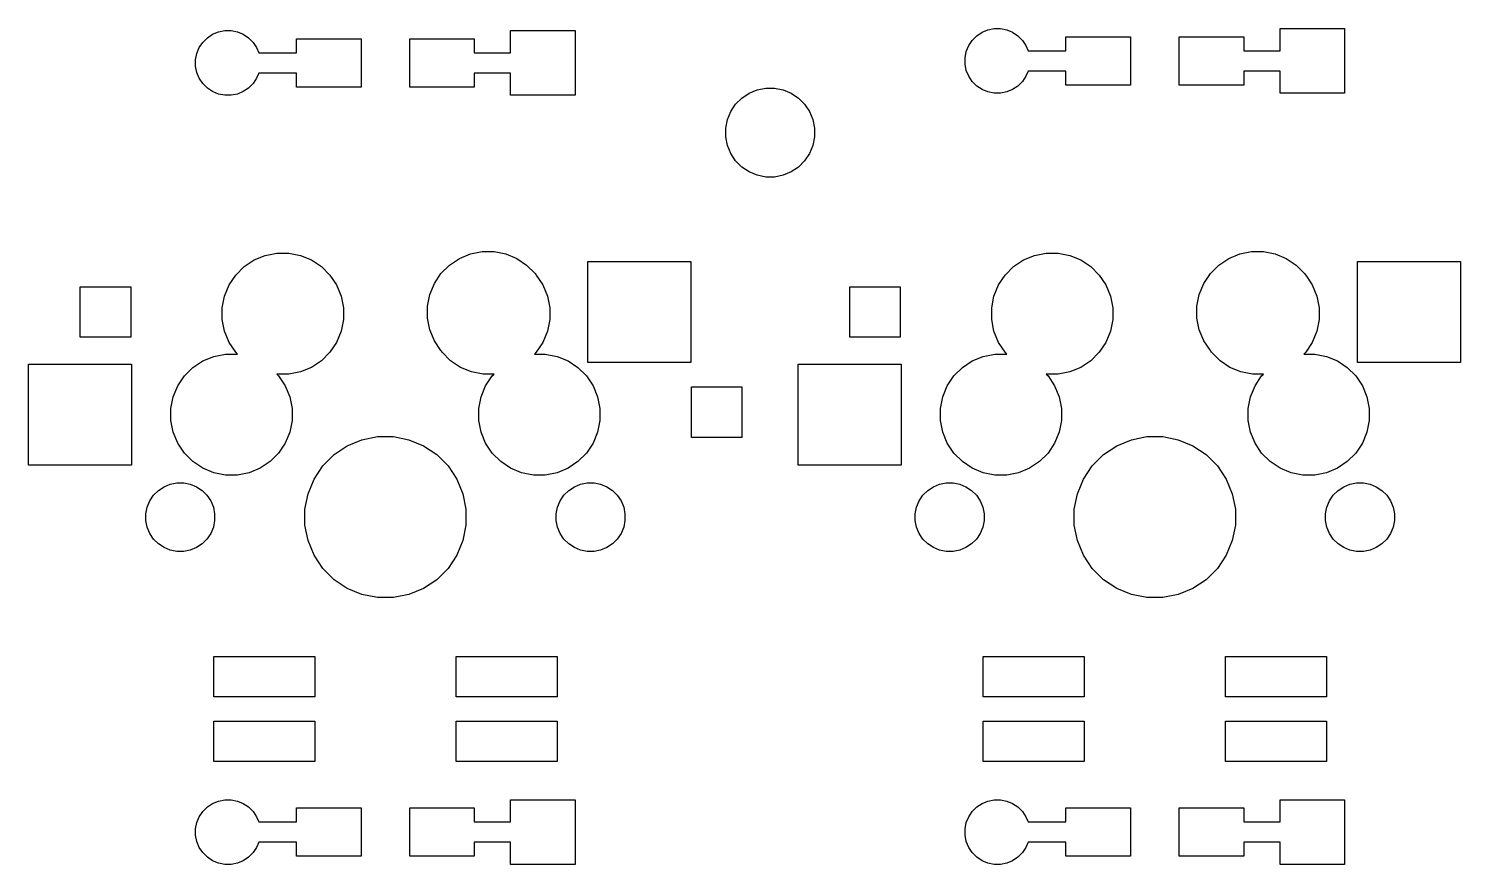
# Model space of a CAD drawing. Extents: x -9 to 124, y -88 to 15.
# Drawn here: x -8.84 to 26.61, y -84.8 to -64.1 of the extents above; entities that cross this region are included whole.
import ezdxf

# ---------------------------------------------------------------- set-up
doc = ezdxf.new("R2010")
doc.units = 0
doc.layers.add('BLACK', color=7, linetype='CONTINUOUS')

msp = doc.modelspace()

# ---------------------------------------------------------------- linework, layer by layer
at = {"layer": 'BLACK', "linetype": 'CONTINUOUS'}
for p, q in [((-4.13335, -64.1807), (-3.97879, -64.15)), ((-3.97879, -64.15), (-3.82121, -64.15)), ((-3.82121, -64.15), (-3.66665, -64.1807)), ((3.1, -64.7), (3.1, -64.15)), ((3.1, -64.15), (4.7, -64.15)), ((4.7, -64.15), (4.7, -65.75)), ((14.7711, -64.191), (14.9166, -64.1307)), ((14.9166, -64.1307), (15.0712, -64.1)), ((15.0712, -64.1), (15.2288, -64.1)), ((15.2288, -64.1), (15.3834, -64.1307)), ((15.3834, -64.1307), (15.5289, -64.191)), ((22.15, -64.65), (22.15, -64.1)), ((22.15, -64.1), (23.75, -64.1)), ((23.75, -64.1), (23.75, -65.7)), ((-4.60895, -64.5711), (-4.5214, -64.44)), ((-4.5214, -64.44), (-4.40997, -64.3286)), ((-4.40997, -64.3286), (-4.27894, -64.241)), ((-4.27894, -64.241), (-4.13335, -64.1807)), ((-3.66665, -64.1807), (-3.52106, -64.241)), ((-3.52106, -64.241), (-3.39003, -64.3286)), ((-3.39003, -64.3286), (-3.2786, -64.44)), ((-3.2786, -64.44), (-3.19105, -64.5711)), ((-2.2, -64.7), (-2.2, -64.35)), ((-2.2, -64.35), (-0.6, -64.35)), ((-0.6, -64.35), (-0.6, -65.55)), ((0.6, -65.55), (0.6, -64.35)), ((0.6, -64.35), (2.2, -64.35)), ((2.2, -64.35), (2.2, -64.7)), ((14.441, -64.5211), (14.5286, -64.39)), ((14.5286, -64.39), (14.64, -64.2786)), ((14.64, -64.2786), (14.7711, -64.191)), ((15.5289, -64.191), (15.66, -64.2786)), ((15.66, -64.2786), (15.7714, -64.39)), ((15.7714, -64.39), (15.859, -64.5211)), ((16.85, -64.65), (16.85, -64.3)), ((16.85, -64.3), (18.45, -64.3)), ((18.45, -64.3), (18.45, -65.5)), ((19.65, -65.5), (19.65, -64.3)), ((19.65, -64.3), (21.25, -64.3)), ((21.25, -64.3), (21.25, -64.65)), ((-4.7, -64.8712), (-4.66926, -64.7166)), ((-4.7, -65.0288), (-4.7, -64.8712)), ((-4.66926, -64.7166), (-4.60895, -64.5711)), ((-3.19105, -64.5711), (-3.13764, -64.7)), ((-3.13764, -64.7), (-2.2, -64.7)), ((2.2, -64.7), (3.1, -64.7)), ((14.35, -64.8212), (14.3807, -64.6666)), ((14.35, -64.9788), (14.35, -64.8212)), ((14.3807, -64.6666), (14.441, -64.5211)), ((15.859, -64.5211), (15.9124, -64.65)), ((15.9124, -64.65), (16.85, -64.65)), ((21.25, -64.65), (22.15, -64.65)), ((-4.66926, -65.1834), (-4.7, -65.0288)), ((-4.60895, -65.3289), (-4.66926, -65.1834)), ((-3.13764, -65.2), (-3.19105, -65.3289)), ((-2.2, -65.2), (-3.13764, -65.2)), ((-2.2, -65.55), (-2.2, -65.2)), ((3.1, -65.2), (2.2, -65.2)), ((2.2, -65.2), (2.2, -65.55)), ((3.1, -65.75), (3.1, -65.2)), ((14.3807, -65.1334), (14.35, -64.9788)), ((14.441, -65.2789), (14.3807, -65.1334)), ((15.9124, -65.15), (15.859, -65.2789)), ((16.85, -65.15), (15.9124, -65.15)), ((16.85, -65.5), (16.85, -65.15)), ((22.15, -65.15), (21.25, -65.15)), ((21.25, -65.15), (21.25, -65.5)), ((22.15, -65.7), (22.15, -65.15)), ((-4.5214, -65.46), (-4.60895, -65.3289)), ((-4.40997, -65.5714), (-4.5214, -65.46)), ((-4.27894, -65.659), (-4.40997, -65.5714)), ((-3.39003, -65.5714), (-3.52106, -65.659)), ((-3.2786, -65.46), (-3.39003, -65.5714)), ((-3.19105, -65.3289), (-3.2786, -65.46)), ((-0.6, -65.55), (-2.2, -65.55)), ((2.2, -65.55), (0.6, -65.55)), ((9.20414, -65.6173), (9.41666, -65.575)), ((9.41666, -65.575), (9.63334, -65.575)), ((9.63334, -65.575), (9.84586, -65.6173)), ((14.5286, -65.41), (14.441, -65.2789)), ((14.64, -65.5214), (14.5286, -65.41)), ((14.7711, -65.609), (14.64, -65.5214)), ((15.66, -65.5214), (15.5289, -65.609)), ((15.7714, -65.41), (15.66, -65.5214)), ((15.859, -65.2789), (15.7714, -65.41)), ((18.45, -65.5), (16.85, -65.5)), ((21.25, -65.5), (19.65, -65.5)), ((-4.13335, -65.7193), (-4.27894, -65.659)), ((-3.97879, -65.75), (-4.13335, -65.7193)), ((-3.82121, -65.75), (-3.97879, -65.75)), ((-3.66665, -65.7193), (-3.82121, -65.75)), ((-3.52106, -65.659), (-3.66665, -65.7193)), ((4.7, -65.75), (3.1, -65.75)), ((8.67057, -65.9738), (8.82379, -65.8206)), ((8.82379, -65.8206), (9.00395, -65.7002)), ((9.00395, -65.7002), (9.20414, -65.6173)), ((9.84586, -65.6173), (10.046, -65.7002)), ((10.046, -65.7002), (10.2262, -65.8206)), ((10.2262, -65.8206), (10.3794, -65.9738)), ((14.9166, -65.6693), (14.7711, -65.609)), ((15.0712, -65.7), (14.9166, -65.6693)), ((15.2288, -65.7), (15.0712, -65.7)), ((15.3834, -65.6693), (15.2288, -65.7)), ((15.5289, -65.609), (15.3834, -65.6693)), ((23.75, -65.7), (22.15, -65.7)), ((8.46727, -66.3541), (8.55019, -66.154)), ((8.55019, -66.154), (8.67057, -65.9738)), ((10.3794, -65.9738), (10.4998, -66.154)), ((10.4998, -66.154), (10.5827, -66.3541)), ((8.425, -66.5667), (8.46727, -66.3541)), ((8.425, -66.7833), (8.425, -66.5667)), ((10.5827, -66.3541), (10.625, -66.5667)), ((10.625, -66.5667), (10.625, -66.7833)), ((8.46727, -66.9959), (8.425, -66.7833)), ((8.55019, -67.196), (8.46727, -66.9959)), ((10.5827, -66.9959), (10.4998, -67.196)), ((10.625, -66.7833), (10.5827, -66.9959)), ((8.67057, -67.3762), (8.55019, -67.196)), ((10.4998, -67.196), (10.3794, -67.3762)), ((8.82379, -67.5294), (8.67057, -67.3762)), ((9.00395, -67.6498), (8.82379, -67.5294)), ((9.20414, -67.7327), (9.00395, -67.6498)), ((10.046, -67.6498), (9.84586, -67.7327)), ((10.2262, -67.5294), (10.046, -67.6498)), ((10.3794, -67.3762), (10.2262, -67.5294)), ((9.41666, -67.775), (9.20414, -67.7327)), ((9.63334, -67.775), (9.41666, -67.775)), ((9.84586, -67.7327), (9.63334, -67.775)), ((-3.49619, -69.9949), (-3.25052, -69.8307)), ((-3.25052, -69.8307), (-2.97753, -69.7176)), ((-2.97753, -69.7176), (-2.68774, -69.66)), ((-2.68774, -69.66), (-2.39226, -69.66)), ((-2.39226, -69.66), (-2.10247, -69.7176)), ((-2.10247, -69.7176), (-1.82948, -69.8307)), ((-1.82948, -69.8307), (-1.58381, -69.9949)), ((1.58381, -69.9549), (1.82948, -69.7907)), ((1.82948, -69.7907), (2.10247, -69.6776)), ((2.10247, -69.6776), (2.39226, -69.62)), ((2.39226, -69.62), (2.68774, -69.62)), ((2.68774, -69.62), (2.97753, -69.6776)), ((2.97753, -69.6776), (3.25052, -69.7907)), ((3.25052, -69.7907), (3.49619, -69.9549)), ((15.5538, -69.9949), (15.7995, -69.8307)), ((15.7995, -69.8307), (16.0725, -69.7176)), ((16.0725, -69.7176), (16.3623, -69.66)), ((16.3623, -69.66), (16.6577, -69.66)), ((16.6577, -69.66), (16.9475, -69.7176)), ((16.9475, -69.7176), (17.2205, -69.8307)), ((17.2205, -69.8307), (17.4662, -69.9949)), ((20.6338, -69.9549), (20.8795, -69.7907)), ((20.8795, -69.7907), (21.1525, -69.6776)), ((21.1525, -69.6776), (21.4423, -69.62)), ((21.4423, -69.62), (21.7377, -69.62)), ((21.7377, -69.62), (22.0275, -69.6776)), ((22.0275, -69.6776), (22.3005, -69.7907)), ((22.3005, -69.7907), (22.5462, -69.9549)), ((-3.70513, -70.2038), (-3.49619, -69.9949)), ((-1.58381, -69.9949), (-1.37487, -70.2038)), ((1.21072, -70.4095), (1.37487, -70.1638)), ((1.37487, -70.1638), (1.58381, -69.9549)), ((3.49619, -69.9549), (3.70513, -70.1638)), ((3.70513, -70.1638), (3.72526, -70.1939)), ((5.015, -72.37), (5.015, -69.87)), ((5.015, -69.87), (7.565, -69.87)), ((7.565, -69.87), (7.565, -72.37)), ((15.3449, -70.2038), (15.5538, -69.9949)), ((17.4662, -69.9949), (17.6751, -70.2038)), ((20.2607, -70.4095), (20.4249, -70.1638)), ((20.4249, -70.1638), (20.6338, -69.9549)), ((22.5462, -69.9549), (22.7551, -70.1638)), ((22.7551, -70.1638), (22.7753, -70.1939)), ((24.065, -72.37), (24.065, -69.87)), ((24.065, -69.87), (26.615, -69.87)), ((26.615, -69.87), (26.615, -72.37)), ((-7.555, -71.745), (-7.555, -70.495)), ((-7.555, -70.495), (-6.305, -70.495)), ((-6.305, -70.495), (-6.305, -71.745)), ((-3.98236, -70.7225), (-3.86928, -70.4495)), ((-3.86928, -70.4495), (-3.70513, -70.2038)), ((-1.37487, -70.2038), (-1.21072, -70.4495)), ((-1.21072, -70.4495), (-1.09764, -70.7225)), ((1.09764, -70.6825), (1.21072, -70.4095)), ((3.72526, -70.1939), (3.73513, -70.2038)), ((3.73513, -70.2038), (3.89928, -70.4495)), ((3.89928, -70.4495), (4.01236, -70.7225)), ((11.495, -71.745), (11.495, -70.495)), ((11.495, -70.495), (12.745, -70.495)), ((12.745, -70.495), (12.745, -71.745)), ((15.0676, -70.7225), (15.1807, -70.4495)), ((15.1807, -70.4495), (15.3449, -70.2038)), ((17.6751, -70.2038), (17.8393, -70.4495)), ((17.8393, -70.4495), (17.9524, -70.7225)), ((20.1476, -70.6825), (20.2607, -70.4095)), ((22.7753, -70.1939), (22.7851, -70.2038)), ((22.7851, -70.2038), (22.9493, -70.4495)), ((22.9493, -70.4495), (23.0624, -70.7225)), ((-4.04, -71.0123), (-3.98236, -70.7225)), ((-1.09764, -70.7225), (-1.04, -71.0123)), ((1.04, -70.9723), (1.09764, -70.6825)), ((4.01236, -70.7225), (4.07, -71.0123)), ((15.01, -71.0123), (15.0676, -70.7225)), ((17.9524, -70.7225), (18.01, -71.0123)), ((20.09, -70.9723), (20.1476, -70.6825)), ((23.0624, -70.7225), (23.12, -71.0123)), ((-4.04, -71.3077), (-4.04, -71.0123)), ((-1.04, -71.0123), (-1.04, -71.3077)), ((1.04, -71.2677), (1.04, -70.9723)), ((4.07, -71.0123), (4.07, -71.3077)), ((15.01, -71.3077), (15.01, -71.0123)), ((18.01, -71.0123), (18.01, -71.3077)), ((20.09, -71.2677), (20.09, -70.9723)), ((23.12, -71.0123), (23.12, -71.3077)), ((-3.98236, -71.5975), (-4.04, -71.3077)), ((-3.86928, -71.8705), (-3.98236, -71.5975)), ((-1.09764, -71.5975), (-1.21072, -71.8705)), ((-1.04, -71.3077), (-1.09764, -71.5975)), ((1.09764, -71.5575), (1.04, -71.2677)), ((1.21072, -71.8305), (1.09764, -71.5575)), ((4.01236, -71.5975), (3.89928, -71.8705)), ((4.07, -71.3077), (4.01236, -71.5975)), ((15.0676, -71.5975), (15.01, -71.3077)), ((15.1807, -71.8705), (15.0676, -71.5975)), ((17.9524, -71.5975), (17.8393, -71.8705)), ((18.01, -71.3077), (17.9524, -71.5975)), ((20.1476, -71.5575), (20.09, -71.2677)), ((20.2607, -71.8305), (20.1476, -71.5575)), ((23.0624, -71.5975), (22.9493, -71.8705)), ((23.12, -71.3077), (23.0624, -71.5975)), ((-6.305, -71.745), (-7.555, -71.745)), ((-3.70513, -72.1162), (-3.86928, -71.8705)), ((-1.21072, -71.8705), (-1.37487, -72.1162)), ((1.37487, -72.0762), (1.21072, -71.8305)), ((3.89928, -71.8705), (3.73513, -72.1162)), ((12.745, -71.745), (11.495, -71.745)), ((15.3449, -72.1162), (15.1807, -71.8705)), ((17.8393, -71.8705), (17.6751, -72.1162)), ((20.4249, -72.0762), (20.2607, -71.8305)), ((22.9493, -71.8705), (22.7851, -72.1162)), ((-4.52052, -72.3307), (-4.24753, -72.2176)), ((-4.24753, -72.2176), (-3.95774, -72.16)), ((-3.95774, -72.16), (-3.66226, -72.16)), ((-3.66109, -72.1602), (-3.70513, -72.1162)), ((-3.66226, -72.16), (-3.66109, -72.1602)), ((-1.37487, -72.1162), (-1.58381, -72.3251)), ((1.38474, -72.0861), (1.37487, -72.0762)), ((1.40487, -72.1162), (1.38474, -72.0861)), ((1.61381, -72.3251), (1.40487, -72.1162)), ((3.73513, -72.1162), (3.69132, -72.16)), ((3.69132, -72.16), (3.95774, -72.16)), ((3.95774, -72.16), (4.24753, -72.2176)), ((4.24753, -72.2176), (4.52052, -72.3307)), ((14.5295, -72.3307), (14.8025, -72.2176)), ((14.8025, -72.2176), (15.0923, -72.16)), ((15.0923, -72.16), (15.3877, -72.16)), ((15.3889, -72.1602), (15.3449, -72.1162)), ((15.3877, -72.16), (15.3889, -72.1602)), ((17.6751, -72.1162), (17.4662, -72.3251)), ((20.4347, -72.0861), (20.4249, -72.0762)), ((20.4549, -72.1162), (20.4347, -72.0861)), ((20.6638, -72.3251), (20.4549, -72.1162)), ((22.7851, -72.1162), (22.7413, -72.16)), ((22.7413, -72.16), (23.0077, -72.16)), ((23.0077, -72.16), (23.2975, -72.2176)), ((23.2975, -72.2176), (23.5705, -72.3307)), ((-8.835, -74.91), (-8.835, -72.41)), ((-8.835, -72.41), (-6.285, -72.41)), ((-6.285, -72.41), (-6.285, -74.91)), ((-4.97513, -72.7038), (-4.76619, -72.4949)), ((-4.76619, -72.4949), (-4.52052, -72.3307)), ((-2.68774, -72.66), (-2.68891, -72.6598)), ((-2.68891, -72.6598), (-2.64487, -72.7038)), ((-2.39226, -72.66), (-2.68774, -72.66)), ((-2.10247, -72.6024), (-2.39226, -72.66)), ((-1.82948, -72.4893), (-2.10247, -72.6024)), ((-1.58381, -72.3251), (-1.82948, -72.4893)), ((1.85948, -72.4893), (1.61381, -72.3251)), ((2.13247, -72.6024), (1.85948, -72.4893)), ((2.42226, -72.66), (2.13247, -72.6024)), ((2.68868, -72.66), (2.42226, -72.66)), ((2.64487, -72.7038), (2.68868, -72.66)), ((4.52052, -72.3307), (4.76619, -72.4949)), ((4.76619, -72.4949), (4.97513, -72.7038)), ((7.565, -72.37), (5.015, -72.37)), ((10.215, -74.91), (10.215, -72.41)), ((10.215, -72.41), (12.765, -72.41)), ((12.765, -72.41), (12.765, -74.91)), ((14.0749, -72.7038), (14.2838, -72.4949)), ((14.2838, -72.4949), (14.5295, -72.3307)), ((16.3623, -72.66), (16.3611, -72.6598)), ((16.3611, -72.6598), (16.4051, -72.7038)), ((16.6577, -72.66), (16.3623, -72.66)), ((16.9475, -72.6024), (16.6577, -72.66)), ((17.2205, -72.4893), (16.9475, -72.6024)), ((17.4662, -72.3251), (17.2205, -72.4893)), ((20.9095, -72.4893), (20.6638, -72.3251)), ((21.1825, -72.6024), (20.9095, -72.4893)), ((21.4723, -72.66), (21.1825, -72.6024)), ((21.7387, -72.66), (21.4723, -72.66)), ((21.6949, -72.7038), (21.7387, -72.66)), ((23.5705, -72.3307), (23.8162, -72.4949)), ((23.8162, -72.4949), (24.0251, -72.7038)), ((26.615, -72.37), (24.065, -72.37)), ((-5.25236, -73.2225), (-5.13928, -72.9495)), ((-5.13928, -72.9495), (-4.97513, -72.7038)), ((-2.64487, -72.7038), (-2.48072, -72.9495)), ((-2.48072, -72.9495), (-2.36764, -73.2225)), ((2.36764, -73.2225), (2.48072, -72.9495)), ((2.48072, -72.9495), (2.64487, -72.7038)), ((4.97513, -72.7038), (5.13928, -72.9495)), ((5.13928, -72.9495), (5.25236, -73.2225)), ((7.575, -74.225), (7.575, -72.975)), ((7.575, -72.975), (8.825, -72.975)), ((8.825, -72.975), (8.825, -74.225)), ((13.7976, -73.2225), (13.9107, -72.9495)), ((13.9107, -72.9495), (14.0749, -72.7038)), ((16.4051, -72.7038), (16.5693, -72.9495)), ((16.5693, -72.9495), (16.6824, -73.2225)), ((21.4176, -73.2225), (21.5307, -72.9495)), ((21.5307, -72.9495), (21.6949, -72.7038)), ((24.0251, -72.7038), (24.1893, -72.9495)), ((24.1893, -72.9495), (24.3024, -73.2225)), ((-5.31, -73.5123), (-5.25236, -73.2225)), ((-2.36764, -73.2225), (-2.31, -73.5123)), ((2.31, -73.5123), (2.36764, -73.2225)), ((5.25236, -73.2225), (5.31, -73.5123)), ((13.74, -73.5123), (13.7976, -73.2225)), ((16.6824, -73.2225), (16.74, -73.5123)), ((21.36, -73.5123), (21.4176, -73.2225)), ((24.3024, -73.2225), (24.36, -73.5123)), ((-5.31, -73.8077), (-5.31, -73.5123)), ((-2.31, -73.5123), (-2.31, -73.8077)), ((2.31, -73.8077), (2.31, -73.5123)), ((5.31, -73.5123), (5.31, -73.8077)), ((13.74, -73.8077), (13.74, -73.5123)), ((16.74, -73.5123), (16.74, -73.8077)), ((21.36, -73.8077), (21.36, -73.5123)), ((24.36, -73.5123), (24.36, -73.8077)), ((-5.25236, -74.0975), (-5.31, -73.8077)), ((-2.31, -73.8077), (-2.36764, -74.0975)), ((2.36764, -74.0975), (2.31, -73.8077)), ((5.31, -73.8077), (5.25236, -74.0975)), ((13.7976, -74.0975), (13.74, -73.8077)), ((16.74, -73.8077), (16.6824, -74.0975)), ((21.4176, -74.0975), (21.36, -73.8077)), ((24.36, -73.8077), (24.3024, -74.0975)), ((-5.13928, -74.3705), (-5.25236, -74.0975)), ((-4.97513, -74.6162), (-5.13928, -74.3705)), ((-2.48072, -74.3705), (-2.64487, -74.6162)), ((-2.36764, -74.0975), (-2.48072, -74.3705)), ((-1.27104, -74.6512), (-0.94447, -74.433)), ((-0.94447, -74.433), (-0.5816, -74.2827)), ((-0.5816, -74.2827), (-0.19638, -74.2061)), ((-0.19638, -74.2061), (0.19638, -74.2061)), ((0.19638, -74.2061), (0.5816, -74.2827)), ((0.5816, -74.2827), (0.94447, -74.433)), ((0.94447, -74.433), (1.27104, -74.6512)), ((2.48072, -74.3705), (2.36764, -74.0975)), ((2.64487, -74.6162), (2.48072, -74.3705)), ((5.13928, -74.3705), (4.97513, -74.6162)), ((5.25236, -74.0975), (5.13928, -74.3705)), ((8.825, -74.225), (7.575, -74.225)), ((13.9107, -74.3705), (13.7976, -74.0975)), ((14.0749, -74.6162), (13.9107, -74.3705)), ((16.5693, -74.3705), (16.4051, -74.6162)), ((16.6824, -74.0975), (16.5693, -74.3705)), ((17.779, -74.6512), (18.1055, -74.433)), ((18.1055, -74.433), (18.4684, -74.2827)), ((18.4684, -74.2827), (18.8536, -74.2061)), ((18.8536, -74.2061), (19.2464, -74.2061)), ((19.2464, -74.2061), (19.6316, -74.2827)), ((19.6316, -74.2827), (19.9945, -74.433)), ((19.9945, -74.433), (20.321, -74.6512)), ((21.5307, -74.3705), (21.4176, -74.0975)), ((21.6949, -74.6162), (21.5307, -74.3705)), ((24.1893, -74.3705), (24.0251, -74.6162)), ((24.3024, -74.0975), (24.1893, -74.3705)), ((-4.76619, -74.8251), (-4.97513, -74.6162)), ((-2.64487, -74.6162), (-2.85381, -74.8251)), ((-1.54876, -74.929), (-1.27104, -74.6512)), ((1.27104, -74.6512), (1.54876, -74.929)), ((2.85381, -74.8251), (2.64487, -74.6162)), ((4.97513, -74.6162), (4.76619, -74.8251)), ((14.2838, -74.8251), (14.0749, -74.6162)), ((16.4051, -74.6162), (16.1962, -74.8251)), ((17.5012, -74.929), (17.779, -74.6512)), ((20.321, -74.6512), (20.5988, -74.929)), ((21.9038, -74.8251), (21.6949, -74.6162)), ((24.0251, -74.6162), (23.8162, -74.8251)), ((-6.285, -74.91), (-8.835, -74.91)), ((-4.52052, -74.9893), (-4.76619, -74.8251)), ((-4.24753, -75.1024), (-4.52052, -74.9893)), ((-3.95774, -75.16), (-4.24753, -75.1024)), ((-3.37247, -75.1024), (-3.66226, -75.16)), ((-3.09948, -74.9893), (-3.37247, -75.1024)), ((-2.85381, -74.8251), (-3.09948, -74.9893)), ((-1.76697, -75.2555), (-1.54876, -74.929)), ((1.54876, -74.929), (1.76697, -75.2555)), ((3.09948, -74.9893), (2.85381, -74.8251)), ((3.37247, -75.1024), (3.09948, -74.9893)), ((3.66226, -75.16), (3.37247, -75.1024)), ((4.24753, -75.1024), (3.95774, -75.16)), ((4.52052, -74.9893), (4.24753, -75.1024)), ((4.76619, -74.8251), (4.52052, -74.9893)), ((12.765, -74.91), (10.215, -74.91)), ((14.5295, -74.9893), (14.2838, -74.8251)), ((14.8025, -75.1024), (14.5295, -74.9893)), ((15.0923, -75.16), (14.8025, -75.1024)), ((15.6775, -75.1024), (15.3877, -75.16)), ((15.9505, -74.9893), (15.6775, -75.1024)), ((16.1962, -74.8251), (15.9505, -74.9893)), ((17.283, -75.2555), (17.5012, -74.929)), ((20.5988, -74.929), (20.817, -75.2555)), ((22.1495, -74.9893), (21.9038, -74.8251)), ((22.4225, -75.1024), (22.1495, -74.9893)), ((22.7123, -75.16), (22.4225, -75.1024)), ((23.2975, -75.1024), (23.0077, -75.16)), ((23.5705, -74.9893), (23.2975, -75.1024)), ((23.8162, -74.8251), (23.5705, -74.9893)), ((-5.62242, -75.5391), (-5.48305, -75.4459)), ((-5.48305, -75.4459), (-5.3282, -75.3818)), ((-5.3282, -75.3818), (-5.16381, -75.3491)), ((-5.16381, -75.3491), (-4.99619, -75.3491)), ((-4.99619, -75.3491), (-4.8318, -75.3818)), ((-4.8318, -75.3818), (-4.67695, -75.4459)), ((-4.67695, -75.4459), (-4.53758, -75.5391)), ((-3.66226, -75.16), (-3.95774, -75.16)), ((-1.91728, -75.6184), (-1.76697, -75.2555)), ((1.76697, -75.2555), (1.91728, -75.6184)), ((3.95774, -75.16), (3.66226, -75.16)), ((4.53758, -75.5391), (4.67695, -75.4459)), ((4.67695, -75.4459), (4.8318, -75.3818)), ((4.8318, -75.3818), (4.99619, -75.3491)), ((4.99619, -75.3491), (5.16381, -75.3491)), ((5.16381, -75.3491), (5.3282, -75.3818)), ((5.3282, -75.3818), (5.48305, -75.4459)), ((5.48305, -75.4459), (5.62242, -75.5391)), ((13.4276, -75.5391), (13.5669, -75.4459)), ((13.5669, -75.4459), (13.7218, -75.3818)), ((13.7218, -75.3818), (13.8862, -75.3491)), ((13.8862, -75.3491), (14.0538, -75.3491)), ((14.0538, -75.3491), (14.2182, -75.3818)), ((14.2182, -75.3818), (14.3731, -75.4459)), ((14.3731, -75.4459), (14.5124, -75.5391)), ((15.3877, -75.16), (15.0923, -75.16)), ((17.1327, -75.6184), (17.283, -75.2555)), ((20.817, -75.2555), (20.9673, -75.6184)), ((23.0077, -75.16), (22.7123, -75.16)), ((23.5876, -75.5391), (23.7269, -75.4459)), ((23.7269, -75.4459), (23.8818, -75.3818)), ((23.8818, -75.3818), (24.0462, -75.3491)), ((24.0462, -75.3491), (24.2138, -75.3491)), ((24.2138, -75.3491), (24.3782, -75.3818)), ((24.3782, -75.3818), (24.5331, -75.4459)), ((24.5331, -75.4459), (24.6724, -75.5391)), ((-5.8982, -75.9518), (-5.83406, -75.7969)), ((-5.83406, -75.7969), (-5.74094, -75.6576)), ((-5.74094, -75.6576), (-5.62242, -75.5391)), ((-4.53758, -75.5391), (-4.41906, -75.6576)), ((-4.41906, -75.6576), (-4.32594, -75.7969)), ((-4.32594, -75.7969), (-4.2618, -75.9518)), ((-1.9939, -76.0036), (-1.91728, -75.6184)), ((1.91728, -75.6184), (1.9939, -76.0036)), ((4.2618, -75.9518), (4.32594, -75.7969)), ((4.32594, -75.7969), (4.41906, -75.6576)), ((4.41906, -75.6576), (4.53758, -75.5391)), ((5.62242, -75.5391), (5.74094, -75.6576)), ((5.74094, -75.6576), (5.83406, -75.7969)), ((5.83406, -75.7969), (5.8982, -75.9518)), ((13.1518, -75.9518), (13.2159, -75.7969)), ((13.2159, -75.7969), (13.3091, -75.6576)), ((13.3091, -75.6576), (13.4276, -75.5391)), ((14.5124, -75.5391), (14.6309, -75.6576)), ((14.6309, -75.6576), (14.7241, -75.7969)), ((14.7241, -75.7969), (14.7882, -75.9518)), ((17.0561, -76.0036), (17.1327, -75.6184)), ((20.9673, -75.6184), (21.0439, -76.0036)), ((23.3118, -75.9518), (23.3759, -75.7969)), ((23.3759, -75.7969), (23.4691, -75.6576)), ((23.4691, -75.6576), (23.5876, -75.5391)), ((24.6724, -75.5391), (24.7909, -75.6576)), ((24.7909, -75.6576), (24.8841, -75.7969)), ((24.8841, -75.7969), (24.9482, -75.9518)), ((-5.9309, -76.1162), (-5.8982, -75.9518)), ((-5.9309, -76.2838), (-5.9309, -76.1162)), ((-4.2618, -75.9518), (-4.2291, -76.1162)), ((-4.2291, -76.1162), (-4.2291, -76.2838)), ((-1.9939, -76.3964), (-1.9939, -76.0036)), ((1.9939, -76.0036), (1.9939, -76.3964)), ((4.2291, -76.1162), (4.2618, -75.9518)), ((4.2291, -76.2838), (4.2291, -76.1162)), ((5.8982, -75.9518), (5.9309, -76.1162)), ((5.9309, -76.1162), (5.9309, -76.2838)), ((13.1191, -76.1162), (13.1518, -75.9518)), ((13.1191, -76.2838), (13.1191, -76.1162)), ((14.7882, -75.9518), (14.8209, -76.1162)), ((14.8209, -76.1162), (14.8209, -76.2838)), ((17.0561, -76.3964), (17.0561, -76.0036)), ((21.0439, -76.0036), (21.0439, -76.3964)), ((23.2791, -76.1162), (23.3118, -75.9518)), ((23.2791, -76.2838), (23.2791, -76.1162)), ((24.9482, -75.9518), (24.9809, -76.1162)), ((24.9809, -76.1162), (24.9809, -76.2838)), ((-5.8982, -76.4482), (-5.9309, -76.2838)), ((-5.83406, -76.6031), (-5.8982, -76.4482)), ((-4.2618, -76.4482), (-4.32594, -76.6031)), ((-4.2291, -76.2838), (-4.2618, -76.4482)), ((-1.91728, -76.7816), (-1.9939, -76.3964)), ((1.9939, -76.3964), (1.91728, -76.7816)), ((4.2618, -76.4482), (4.2291, -76.2838)), ((4.32594, -76.6031), (4.2618, -76.4482)), ((5.8982, -76.4482), (5.83406, -76.6031)), ((5.9309, -76.2838), (5.8982, -76.4482)), ((13.1518, -76.4482), (13.1191, -76.2838)), ((13.2159, -76.6031), (13.1518, -76.4482)), ((14.7882, -76.4482), (14.7241, -76.6031)), ((14.8209, -76.2838), (14.7882, -76.4482)), ((17.1327, -76.7816), (17.0561, -76.3964)), ((21.0439, -76.3964), (20.9673, -76.7816)), ((23.3118, -76.4482), (23.2791, -76.2838)), ((23.3759, -76.6031), (23.3118, -76.4482)), ((24.9482, -76.4482), (24.8841, -76.6031)), ((24.9809, -76.2838), (24.9482, -76.4482)), ((-5.74094, -76.7424), (-5.83406, -76.6031)), ((-5.62242, -76.8609), (-5.74094, -76.7424)), ((-5.48305, -76.9541), (-5.62242, -76.8609)), ((-4.53758, -76.8609), (-4.67695, -76.9541)), ((-4.41906, -76.7424), (-4.53758, -76.8609)), ((-4.32594, -76.6031), (-4.41906, -76.7424)), ((-1.76697, -77.1445), (-1.91728, -76.7816)), ((1.91728, -76.7816), (1.76697, -77.1445)), ((4.41906, -76.7424), (4.32594, -76.6031)), ((4.53758, -76.8609), (4.41906, -76.7424)), ((4.67695, -76.9541), (4.53758, -76.8609)), ((5.62242, -76.8609), (5.48305, -76.9541)), ((5.74094, -76.7424), (5.62242, -76.8609)), ((5.83406, -76.6031), (5.74094, -76.7424)), ((13.3091, -76.7424), (13.2159, -76.6031)), ((13.4276, -76.8609), (13.3091, -76.7424)), ((13.5669, -76.9541), (13.4276, -76.8609)), ((14.5124, -76.8609), (14.3731, -76.9541)), ((14.6309, -76.7424), (14.5124, -76.8609)), ((14.7241, -76.6031), (14.6309, -76.7424)), ((17.283, -77.1445), (17.1327, -76.7816)), ((20.9673, -76.7816), (20.817, -77.1445)), ((23.4691, -76.7424), (23.3759, -76.6031)), ((23.5876, -76.8609), (23.4691, -76.7424)), ((23.7269, -76.9541), (23.5876, -76.8609)), ((24.6724, -76.8609), (24.5331, -76.9541)), ((24.7909, -76.7424), (24.6724, -76.8609)), ((24.8841, -76.6031), (24.7909, -76.7424)), ((-5.3282, -77.0182), (-5.48305, -76.9541)), ((-5.16381, -77.0509), (-5.3282, -77.0182)), ((-4.99619, -77.0509), (-5.16381, -77.0509)), ((-4.8318, -77.0182), (-4.99619, -77.0509)), ((-4.67695, -76.9541), (-4.8318, -77.0182)), ((-1.54876, -77.471), (-1.76697, -77.1445)), ((1.76697, -77.1445), (1.54876, -77.471)), ((4.8318, -77.0182), (4.67695, -76.9541)), ((4.99619, -77.0509), (4.8318, -77.0182)), ((5.16381, -77.0509), (4.99619, -77.0509)), ((5.3282, -77.0182), (5.16381, -77.0509)), ((5.48305, -76.9541), (5.3282, -77.0182)), ((13.7218, -77.0182), (13.5669, -76.9541)), ((13.8862, -77.0509), (13.7218, -77.0182)), ((14.0538, -77.0509), (13.8862, -77.0509)), ((14.2182, -77.0182), (14.0538, -77.0509)), ((14.3731, -76.9541), (14.2182, -77.0182)), ((17.5012, -77.471), (17.283, -77.1445)), ((20.817, -77.1445), (20.5988, -77.471)), ((23.8818, -77.0182), (23.7269, -76.9541)), ((24.0462, -77.0509), (23.8818, -77.0182)), ((24.2138, -77.0509), (24.0462, -77.0509)), ((24.3782, -77.0182), (24.2138, -77.0509)), ((24.5331, -76.9541), (24.3782, -77.0182)), ((-1.27104, -77.7488), (-1.54876, -77.471)), ((1.54876, -77.471), (1.27104, -77.7488)), ((17.779, -77.7488), (17.5012, -77.471)), ((20.5988, -77.471), (20.321, -77.7488)), ((-0.94447, -77.967), (-1.27104, -77.7488)), ((-0.5816, -78.1173), (-0.94447, -77.967)), ((0.94447, -77.967), (0.5816, -78.1173)), ((1.27104, -77.7488), (0.94447, -77.967)), ((18.1055, -77.967), (17.779, -77.7488)), ((18.4684, -78.1173), (18.1055, -77.967)), ((19.9945, -77.967), (19.6316, -78.1173)), ((20.321, -77.7488), (19.9945, -77.967)), ((-0.19638, -78.1939), (-0.5816, -78.1173)), ((0.19638, -78.1939), (-0.19638, -78.1939)), ((0.5816, -78.1173), (0.19638, -78.1939)), ((18.8536, -78.1939), (18.4684, -78.1173)), ((19.2464, -78.1939), (18.8536, -78.1939)), ((19.6316, -78.1173), (19.2464, -78.1939)), ((-4.25, -80.65), (-4.25, -79.65)), ((-4.25, -79.65), (-1.75, -79.65)), ((-1.75, -79.65), (-1.75, -80.65)), ((1.75, -80.65), (1.75, -79.65)), ((1.75, -79.65), (4.25, -79.65)), ((4.25, -79.65), (4.25, -80.65)), ((14.8, -80.65), (14.8, -79.65)), ((14.8, -79.65), (17.3, -79.65)), ((17.3, -79.65), (17.3, -80.65)), ((20.8, -80.65), (20.8, -79.65)), ((20.8, -79.65), (23.3, -79.65)), ((23.3, -79.65), (23.3, -80.65)), ((-1.75, -80.65), (-4.25, -80.65)), ((4.25, -80.65), (1.75, -80.65)), ((17.3, -80.65), (14.8, -80.65)), ((23.3, -80.65), (20.8, -80.65)), ((-4.25, -82.25), (-4.25, -81.25)), ((-4.25, -81.25), (-1.75, -81.25)), ((-1.75, -81.25), (-1.75, -82.25)), ((1.75, -82.25), (1.75, -81.25)), ((1.75, -81.25), (4.25, -81.25)), ((4.25, -81.25), (4.25, -82.25)), ((14.8, -82.25), (14.8, -81.25)), ((14.8, -81.25), (17.3, -81.25)), ((17.3, -81.25), (17.3, -82.25)), ((20.8, -82.25), (20.8, -81.25)), ((20.8, -81.25), (23.3, -81.25)), ((23.3, -81.25), (23.3, -82.25)), ((-1.75, -82.25), (-4.25, -82.25)), ((4.25, -82.25), (1.75, -82.25)), ((17.3, -82.25), (14.8, -82.25)), ((23.3, -82.25), (20.8, -82.25)), ((-4.40997, -83.3786), (-4.27894, -83.291)), ((-4.27894, -83.291), (-4.13335, -83.2307)), ((-4.13335, -83.2307), (-3.97879, -83.2)), ((-3.97879, -83.2), (-3.82121, -83.2)), ((-3.82121, -83.2), (-3.66665, -83.2307)), ((-3.66665, -83.2307), (-3.52106, -83.291)), ((-3.52106, -83.291), (-3.39003, -83.3786)), ((3.1, -83.75), (3.1, -83.2)), ((3.1, -83.2), (4.7, -83.2)), ((4.7, -83.2), (4.7, -84.8)), ((14.64, -83.3786), (14.7711, -83.291)), ((14.7711, -83.291), (14.9166, -83.2307)), ((14.9166, -83.2307), (15.0712, -83.2)), ((15.0712, -83.2), (15.2288, -83.2)), ((15.2288, -83.2), (15.3834, -83.2307)), ((15.3834, -83.2307), (15.5289, -83.291)), ((15.5289, -83.291), (15.66, -83.3786)), ((22.15, -83.75), (22.15, -83.2)), ((22.15, -83.2), (23.75, -83.2)), ((23.75, -83.2), (23.75, -84.8)), ((-4.66926, -83.7666), (-4.60895, -83.6211)), ((-4.60895, -83.6211), (-4.5214, -83.49)), ((-4.5214, -83.49), (-4.40997, -83.3786)), ((-3.39003, -83.3786), (-3.2786, -83.49)), ((-3.2786, -83.49), (-3.19105, -83.6211)), ((-3.19105, -83.6211), (-3.13764, -83.75)), ((-2.2, -83.75), (-2.2, -83.4)), ((-2.2, -83.4), (-0.6, -83.4)), ((-0.6, -83.4), (-0.6, -84.6)), ((0.6, -84.6), (0.6, -83.4)), ((0.6, -83.4), (2.2, -83.4)), ((2.2, -83.4), (2.2, -83.75)), ((14.3807, -83.7666), (14.441, -83.6211)), ((14.441, -83.6211), (14.5286, -83.49)), ((14.5286, -83.49), (14.64, -83.3786)), ((15.66, -83.3786), (15.7714, -83.49)), ((15.7714, -83.49), (15.859, -83.6211)), ((15.859, -83.6211), (15.9124, -83.75)), ((16.85, -83.75), (16.85, -83.4)), ((16.85, -83.4), (18.45, -83.4)), ((18.45, -83.4), (18.45, -84.6)), ((19.65, -84.6), (19.65, -83.4)), ((19.65, -83.4), (21.25, -83.4)), ((21.25, -83.4), (21.25, -83.75)), ((-4.7, -83.9212), (-4.66926, -83.7666)), ((-4.7, -84.0788), (-4.7, -83.9212)), ((-3.13764, -83.75), (-2.2, -83.75)), ((2.2, -83.75), (3.1, -83.75)), ((14.35, -83.9212), (14.3807, -83.7666)), ((14.35, -84.0788), (14.35, -83.9212)), ((15.9124, -83.75), (16.85, -83.75)), ((21.25, -83.75), (22.15, -83.75)), ((-4.66926, -84.2334), (-4.7, -84.0788)), ((-4.60895, -84.3789), (-4.66926, -84.2334)), ((-3.13764, -84.25), (-3.19105, -84.3789)), ((-2.2, -84.25), (-3.13764, -84.25)), ((-2.2, -84.6), (-2.2, -84.25)), ((3.1, -84.25), (2.2, -84.25)), ((2.2, -84.25), (2.2, -84.6)), ((3.1, -84.8), (3.1, -84.25)), ((14.3807, -84.2334), (14.35, -84.0788)), ((14.441, -84.3789), (14.3807, -84.2334)), ((15.9124, -84.25), (15.859, -84.3789)), ((16.85, -84.25), (15.9124, -84.25)), ((16.85, -84.6), (16.85, -84.25)), ((22.15, -84.25), (21.25, -84.25)), ((21.25, -84.25), (21.25, -84.6)), ((22.15, -84.8), (22.15, -84.25)), ((-4.5214, -84.51), (-4.60895, -84.3789)), ((-4.40997, -84.6214), (-4.5214, -84.51)), ((-4.27894, -84.709), (-4.40997, -84.6214)), ((-4.13335, -84.7693), (-4.27894, -84.709)), ((-3.52106, -84.709), (-3.66665, -84.7693)), ((-3.39003, -84.6214), (-3.52106, -84.709)), ((-3.2786, -84.51), (-3.39003, -84.6214)), ((-3.19105, -84.3789), (-3.2786, -84.51)), ((-0.6, -84.6), (-2.2, -84.6)), ((2.2, -84.6), (0.6, -84.6)), ((14.5286, -84.51), (14.441, -84.3789)), ((14.64, -84.6214), (14.5286, -84.51)), ((14.7711, -84.709), (14.64, -84.6214)), ((14.9166, -84.7693), (14.7711, -84.709)), ((15.5289, -84.709), (15.3834, -84.7693)), ((15.66, -84.6214), (15.5289, -84.709)), ((15.7714, -84.51), (15.66, -84.6214)), ((15.859, -84.3789), (15.7714, -84.51)), ((18.45, -84.6), (16.85, -84.6)), ((21.25, -84.6), (19.65, -84.6)), ((-3.97879, -84.8), (-4.13335, -84.7693)), ((-3.82121, -84.8), (-3.97879, -84.8)), ((-3.66665, -84.7693), (-3.82121, -84.8)), ((4.7, -84.8), (3.1, -84.8)), ((15.0712, -84.8), (14.9166, -84.7693)), ((15.2288, -84.8), (15.0712, -84.8)), ((15.3834, -84.7693), (15.2288, -84.8)), ((23.75, -84.8), (22.15, -84.8))]:
    msp.add_line(p, q, dxfattribs=at)

doc.saveas('drawing.dxf')
